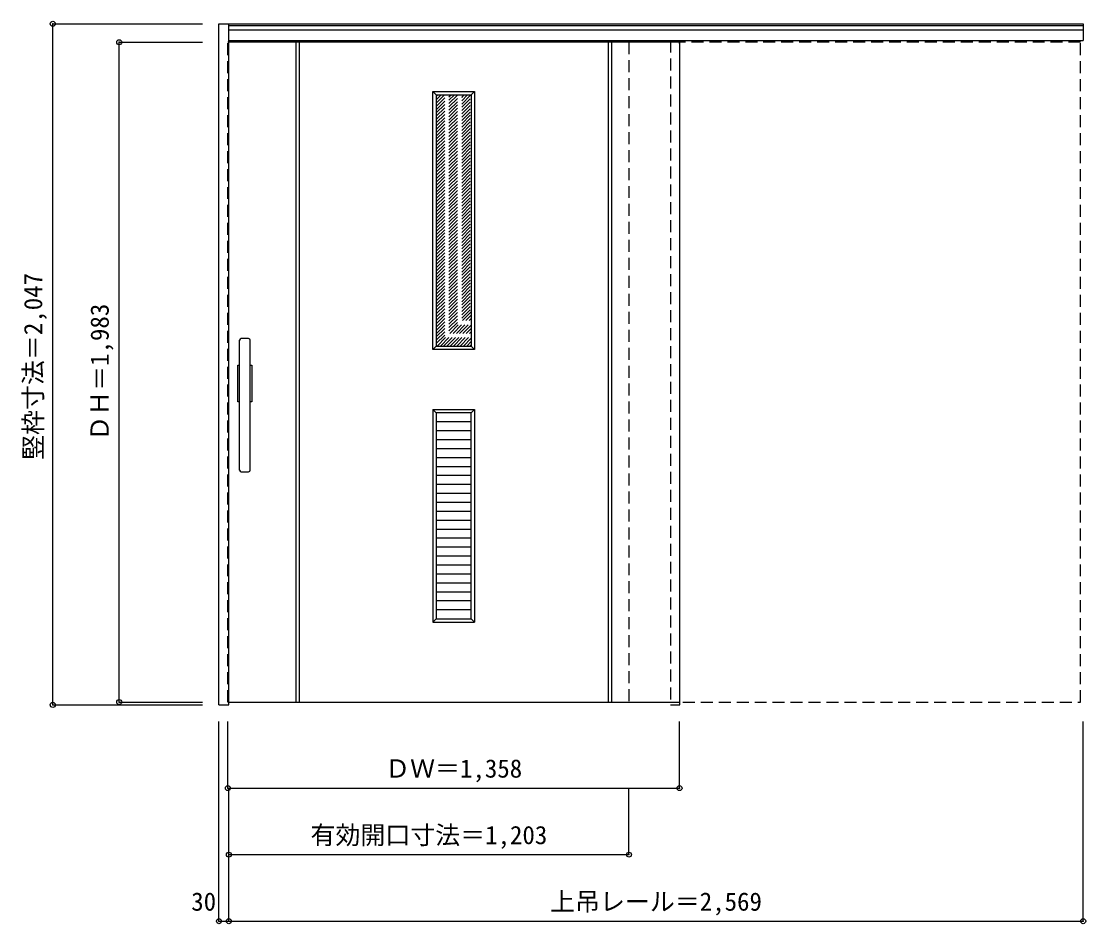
# Model space of a CAD drawing. Units: millimetres, scale not verified. Extents: x -1228 to 1973, y -1665 to 1047.
import ezdxf
from ezdxf.enums import TextEntityAlignment as Align

# ---------------------------------------------------------------- set-up
doc = ezdxf.new("R2010")
doc.units = ezdxf.units.MM
doc.header["$LTSCALE"] = 30
doc.header["$PDMODE"] = 32
doc.header["$PDSIZE"] = 15
doc.linetypes.add('DASHED1', pattern=[1.8, 1.2, -0.6])
doc.layers.add('0-0', color=4, linetype='DASHED1')
doc.layers.add('0-1_寸法', color=7, linetype='Continuous')
doc.styles.add('ＭＳ ゴシック', font='')
doc.styles.get('ＭＳ ゴシック').set_extended_font_data('MS Gothic')

msp = doc.modelspace()

# ---------------------------------------------------------------- linework, layer by layer
at = {"layer": '0-0', "color": 3, "linetype": 'Continuous'}
for p, q in [((-603.69, 1039.42), (1965.31, 1039.42)), ((-603.69, 1033.92), (1965.31, 1033.92)), ((1965.31, 1039.42), (1965.31, 988.92)), ((-603.69, 1020.92), (1965.31, 1020.92)), ((-603.69, 988.92), (1965.31, 988.92)), ((751.31, 983.92), (-603.69, 983.92)), ((751.31, 983.92), (751.31, -999.08)), ((19.81, 825.92), (124.81, 825.92)), ((19.81, 825.92), (19.81, 70.92)), ((124.81, 825.92), (124.81, 70.92)), ((-571.69, -301.58), (-571.69, 88.42)), ((-544.69, 93.42), (-566.69, 93.42)), ((-539.69, -301.58), (-539.69, 88.42)), ((19.81, 70.92), (124.81, 70.92)), ((-576.69, -96.58), (-576.69, 13.42)), ((-576.69, 13.42), (-571.69, 13.42)), ((-539.69, 13.42), (-534.69, 13.42)), ((-534.69, 13.42), (-534.69, -96.58)), ((-571.69, -96.58), (-576.69, -96.58)), ((-534.69, -96.58), (-539.69, -96.58)), ((19.81, -130.08), (19.81, -749.08)), ((124.81, -130.08), (19.81, -130.08)), ((124.81, -157), (19.81, -157)), ((124.81, -749.08), (124.81, -130.08)), ((124.81, -183.91), (19.81, -183.91)), ((124.81, -210.82), (19.81, -210.82)), ((124.81, -237.74), (19.81, -237.74)), ((124.81, -264.65), (19.81, -264.65)), ((-566.69, -306.58), (-544.69, -306.58)), ((124.81, -291.56), (19.81, -291.56)), ((124.81, -318.48), (19.81, -318.48)), ((124.81, -345.39), (19.81, -345.39)), ((124.81, -372.3), (19.81, -372.3)), ((124.81, -399.21), (19.81, -399.21)), ((124.81, -426.13), (19.81, -426.13)), ((124.81, -453.04), (19.81, -453.04)), ((124.81, -479.95), (19.81, -479.95)), ((124.81, -506.87), (19.81, -506.87)), ((124.81, -533.78), (19.81, -533.78)), ((124.81, -560.69), (19.81, -560.69)), ((124.81, -587.61), (19.81, -587.61)), ((124.81, -614.52), (19.81, -614.52)), ((124.81, -641.43), (19.81, -641.43)), ((124.81, -668.35), (19.81, -668.35)), ((124.81, -695.26), (19.81, -695.26)), ((124.81, -722.17), (19.81, -722.17)), ((19.81, -749.08), (124.81, -749.08)), ((-603.69, -999.08), (751.31, -999.08))]:
    msp.add_line(p, q, dxfattribs=at)
at = {"layer": '0-0'}
for p, q in [((-603.69, 983.92), (-606.69, 983.92)), ((-606.69, -999.08), (-606.69, 983.92)), ((599.31, 983.92), (599.31, -999.08)), ((724.31, 988.92), (724.31, -1007.58)), ((751.31, 979.92), (751.31, 983.92)), ((752.31, -1007.58), (752.31, 988.92)), ((19.81, 721.92), (123.81, 825.92)), ((19.81, 731.82), (113.91, 825.92)), ((19.81, 741.71), (104.01, 825.92)), ((19.81, 751.61), (94.11, 825.92)), ((19.81, 761.51), (84.21, 825.92)), ((19.81, 771.41), (74.31, 825.92)), ((19.81, 781.31), (64.41, 825.92)), ((19.81, 791.21), (54.51, 825.92)), ((19.81, 801.11), (44.61, 825.92)), ((19.81, 811.01), (34.72, 825.92)), ((19.81, 820.91), (24.82, 825.92)), ((19.81, 712.02), (124.81, 817.02)), ((19.81, 702.12), (124.81, 807.12)), ((19.81, 692.22), (124.81, 797.22)), ((19.81, 682.32), (124.81, 787.32)), ((19.81, 672.42), (124.81, 777.42)), ((19.81, 662.52), (124.81, 767.52)), ((19.81, 652.62), (124.81, 757.62)), ((19.81, 642.72), (124.81, 747.72)), ((19.81, 632.82), (124.81, 737.82)), ((19.81, 622.92), (124.81, 727.92)), ((19.81, 613.02), (124.81, 718.02)), ((19.81, 603.12), (124.81, 708.12)), ((19.81, 593.22), (124.81, 698.22)), ((19.81, 583.32), (124.81, 688.32)), ((19.81, 573.42), (124.81, 678.42)), ((19.81, 563.52), (124.81, 668.52)), ((19.81, 553.62), (124.81, 658.62)), ((19.81, 543.72), (124.81, 648.72)), ((19.81, 533.83), (124.81, 638.82)), ((19.81, 523.93), (124.81, 628.93)), ((19.81, 514.03), (124.81, 619.03)), ((19.81, 504.13), (124.81, 609.13)), ((19.81, 494.23), (124.81, 599.23)), ((19.81, 484.33), (124.81, 589.33)), ((19.81, 474.43), (124.81, 579.43)), ((19.81, 464.53), (124.81, 569.53)), ((19.81, 454.63), (124.81, 559.63)), ((19.81, 444.73), (124.81, 549.73)), ((19.81, 434.83), (124.81, 539.83)), ((19.81, 424.93), (124.81, 529.93)), ((19.81, 415.03), (124.81, 520.03)), ((19.81, 405.13), (124.81, 510.13)), ((19.81, 395.23), (124.81, 500.23)), ((19.81, 385.33), (124.81, 490.33)), ((19.81, 375.43), (124.81, 480.43)), ((19.81, 365.53), (124.81, 470.53)), ((19.81, 355.63), (124.81, 460.63)), ((19.81, 345.73), (124.81, 450.73)), ((19.81, 335.84), (124.81, 440.84)), ((19.81, 325.94), (124.81, 430.94)), ((19.81, 316.04), (124.81, 421.04)), ((19.81, 306.14), (124.81, 411.14)), ((19.81, 296.24), (124.81, 401.24)), ((19.81, 286.34), (124.81, 391.34)), ((19.81, 276.44), (124.81, 381.44)), ((19.81, 266.54), (124.81, 371.54)), ((19.81, 256.64), (124.81, 361.64)), ((19.81, 246.74), (124.81, 351.74)), ((19.81, 236.84), (124.81, 341.84)), ((19.81, 226.94), (124.81, 331.94)), ((19.81, 217.04), (124.81, 322.04)), ((19.81, 207.14), (124.81, 312.14)), ((19.81, 197.24), (124.81, 302.24)), ((19.81, 187.34), (124.81, 292.34)), ((19.81, 177.44), (124.81, 282.44)), ((19.81, 167.54), (124.81, 272.54)), ((19.81, 157.64), (124.81, 262.64)), ((19.81, 147.74), (124.81, 252.74)), ((19.81, 137.85), (124.81, 242.85)), ((19.81, 127.95), (124.81, 232.95)), ((19.81, 118.05), (124.81, 223.05)), ((19.81, 108.15), (124.81, 213.15)), ((19.81, 98.25), (124.81, 203.25)), ((19.81, 88.35), (124.81, 193.35)), ((19.81, 78.45), (124.81, 183.45)), ((22.18, 70.92), (124.81, 173.55)), ((32.08, 70.92), (124.81, 163.65)), ((41.98, 70.92), (124.81, 153.75)), ((51.88, 70.92), (124.81, 143.85)), ((61.77, 70.92), (124.81, 133.95)), ((71.67, 70.92), (124.81, 124.05)), ((81.57, 70.92), (124.81, 114.15)), ((91.47, 70.92), (124.81, 104.25)), ((101.37, 70.92), (124.81, 94.35)), ((111.27, 70.92), (124.81, 84.45)), ((121.17, 70.92), (124.81, 74.55)), ((-603.69, -999.08), (-606.69, -999.08)), ((724.31, -1007.58), (752.31, -1007.58))]:
    msp.add_line(p, q, dxfattribs=at)
at = {"layer": '0-0', "color": 7, "linetype": 'Continuous'}
for p, q in [((-401.69, -999.08), (-401.69, 983.92)), ((-391.69, -999.08), (-391.69, 983.92)), ((536.31, 983.92), (536.31, -999.08)), ((546.31, 983.92), (546.31, -999.08)), ((9.81, 835.92), (19.81, 825.92)), ((9.81, 835.92), (134.81, 835.92)), ((134.81, 835.92), (124.81, 825.92)), ((134.81, 835.92), (134.81, 60.92)), ((19.81, 70.92), (9.81, 60.92)), ((124.81, 70.92), (134.81, 60.92)), ((9.81, -120.08), (9.81, -759.08)), ((9.81, -120.08), (19.81, -130.08)), ((9.81, -120.08), (134.81, -120.08)), ((134.81, -120.08), (124.81, -130.08)), ((134.81, -120.08), (134.81, -759.08)), ((19.81, -749.08), (9.81, -759.08)), ((9.81, -759.08), (134.81, -759.08)), ((124.81, -749.08), (134.81, -759.08))]:
    msp.add_line(p, q, dxfattribs=at)
at = {"layer": '0-0', "color": 3, "linetype": 'Continuous'}
for points in [[(-633.69, -1007.58), (-603.69, -1007.58), (-603.69, 1039.42)], [(-633.69, -1007.58), (-633.69, 1039.42), (-603.69, 1039.42)]]:
    msp.add_lwpolyline(points, dxfattribs=at)
at = {"layer": '0-0'}
msp.add_lwpolyline([(599.31, -999.08), (1957.31, -999.08), (1957.31, 983.92), (599.31, 983.92)], dxfattribs=at)
at = {"layer": '0-0', "color": 7, "linetype": 'Continuous'}
msp.add_lwpolyline([(134.81, 60.92), (9.81, 60.92), (9.81, 835.92)], dxfattribs=at)
at = {"layer": '0-0', "color": 3, "linetype": 'Continuous'}
for centre, start, end in [((-566.69, 88.42), 90, 180), ((-544.69, 88.42), 0, 90), ((-566.69, -301.58), 180, 270), ((-544.69, -301.58), 270, 0)]:
    msp.add_arc(centre, 5, start, end, dxfattribs=at)
at = {"layer": '0-1_寸法', "color": 4}
for p, q in [((-1133.69, 1039.42), (-683.69, 1039.42)), ((-1133.69, -1007.58), (-1133.69, 1039.42)), ((-933.69, 983.92), (-683.69, 983.92)), ((-933.69, -999.08), (-933.69, 983.92)), ((-1133.69, -1007.58), (-683.69, -1007.58)), ((-933.69, -999.08), (-683.69, -999.08)), ((-633.69, -1657.58), (-633.69, -1057.58)), ((-606.69, -1257.58), (-606.69, -1057.58)), ((751.31, -1257.58), (751.31, -1057.58)), ((1965.31, -1657.58), (1965.31, -1057.58)), ((-606.69, -1257.58), (751.31, -1257.58)), ((-603.69, -1457.58), (-603.69, -1257.58)), ((599.31, -1457.58), (599.31, -1257.58)), ((-603.69, -1657.58), (-603.69, -1457.58)), ((-603.69, -1657.58), (-603.69, -1457.58)), ((-603.69, -1457.58), (599.31, -1457.58)), ((-633.69, -1657.58), (1965.31, -1657.58))]:
    msp.add_line(p, q, dxfattribs=at)
at = {"layer": '0-1_寸法'}
for p in [(-1133.69, 1039.42), (-933.69, 983.92), (-933.69, -999.08), (-1133.69, -1007.58), (-606.69, -1257.58), (751.31, -1257.58), (-603.69, -1457.58), (599.31, -1457.58), (-633.69, -1657.58), (-603.69, -1657.58), (-603.69, -1657.58), (1965.31, -1657.58)]:
    msp.add_point(p, dxfattribs=at)

# ---------------------------------------------------------------- texts
at = {"layer": '0-1_寸法', "style": 'ＭＳ ゴシック'}
for s, p in [('竪枠寸法＝2,047', (-1148.69, -271.33)), ('ＤＨ＝1,983', (-948.69, -213.83))]:
    msp.add_text(s, height=54.99, rotation=90, dxfattribs=at).set_placement(p, align=Align.BOTTOM_LEFT)
for s, p in [('ＤＷ＝1,358', (-133.94, -1242.58)), ('有効開口寸法＝1,203', (-358.44, -1442.58)), ('上吊レール＝2,569', (362.06, -1642.58)), ('30', (-717.14, -1642.58))]:
    msp.add_text(s, height=54.99, dxfattribs=at).set_placement(p, align=Align.BOTTOM_LEFT)

doc.saveas('drawing.dxf')
